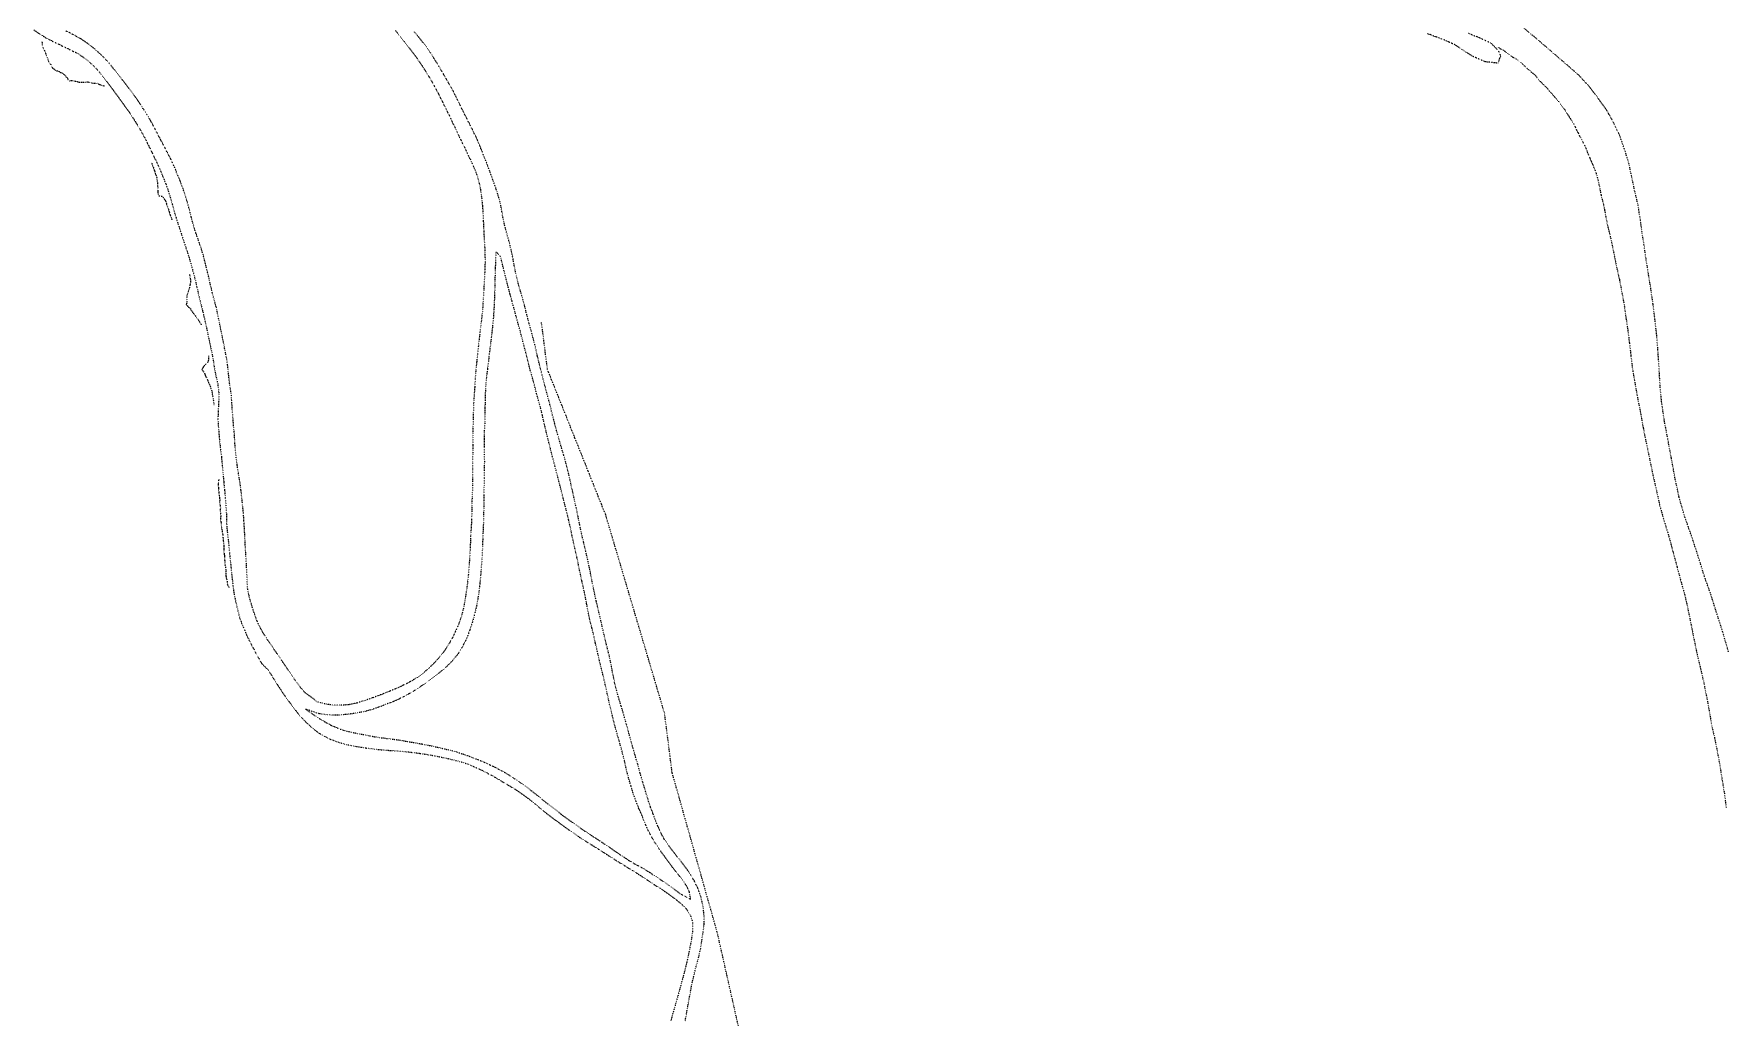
# Model space of a CAD drawing. Extents: x 682410 to 689460, y 7661803 to 7669124.
# Drawn here: x 685225 to 685941, y 7662219 to 7662636 of the extents above; entities that cross this region are included whole.
import ezdxf

# ---------------------------------------------------------------- set-up
doc = ezdxf.new("R2010")
doc.units = 0
doc.header["$MEASUREMENT"] = 0
doc.linetypes.add('DOT', pattern=[0.25, 0, -0.25])
doc.layers.add('02 TOE_Line', color=1, linetype='DOT', lineweight=20)

msp = doc.modelspace()

# ---------------------------------------------------------------- linework, layer by layer
at = {"layer": '02 TOE_Line'}
for points in [[(685224.52, 7662637.32, 3917.92), (685227.28, 7662635.43, 3917.67), (685230.1, 7662633.67, 3917.41), (685239.81, 7662628.95, 3916.4), (685242.8, 7662627.49, 3916.1), (685245.27, 7662625.89, 3915.86), (685247.62, 7662624.07, 3915.66), (685250.11, 7662621.83, 3915.51), (685252.3, 7662619.42, 3915.41), (685254.16, 7662617.08, 3915.29), (685256.02, 7662614.57, 3915.2), (685257.84, 7662612.19, 3915.18), (685265.34, 7662601.84, 3914.87), (685267.19, 7662598.98, 3914.79), (685268.92, 7662596.17, 3914.65), (685270.5, 7662593.41, 3914.49), (685271.95, 7662590.73, 3914.34), (685273.27, 7662587.99, 3914.14), (685274.62, 7662585.26, 3913.92), (685276.12, 7662582.1, 3913.61), (685277.57, 7662578.94, 3913.3), (685278.78, 7662576.19, 3913.04), (685279.91, 7662573.43, 3912.86), (685281.11, 7662570.18, 3912.63), (685282.08, 7662567.19, 3912.4), (685283.04, 7662563.89, 3912.09), (685283.87, 7662560.86, 3911.8), (685284.8, 7662557.56, 3911.47), (685290.05, 7662541.59, 3909.98), (685291.01, 7662538.36, 3909.7), (685291.92, 7662535.14, 3909.39), (685292.76, 7662531.87, 3909), (685293.53, 7662528.55, 3908.55), (685294.31, 7662525.13, 3908.1), (685295.16, 7662521.73, 3907.73), (685296.01, 7662518.3, 3907.43), (685296.84, 7662514.82, 3907.14), (685297.6, 7662511.37, 3906.91), (685298.31, 7662507.96, 3906.75), (685299.03, 7662504.64, 3906.68), (685299.71, 7662501.4, 3906.61), (685300.35, 7662498.33, 3906.58), (685300.78, 7662495.31, 3906.5), (685301.48, 7662491.33, 3906.43), (685302.37, 7662487.62, 3906.34), (685302.81, 7662483.97, 3906.33), (685302.81, 7662480.28, 3906.43), (685302.57, 7662476.4, 3906.64), (685302.48, 7662472.36, 3906.94), (685302.66, 7662469.32, 3907.2), (685302.9, 7662466.16, 3907.48), (685303.21, 7662462.91, 3907.82), (685303.59, 7662459.63, 3908.21), (685303.99, 7662456.28, 3908.61), (685304.31, 7662452.85, 3908.99), (685304.63, 7662449.43, 3909.33), (685304.94, 7662445.99, 3909.71), (685305.27, 7662442.6, 3910.1), (685305.57, 7662439.24, 3910.47), (685305.83, 7662435.93, 3910.84), (685306.04, 7662432.65, 3911.21), (685306.11, 7662429.31, 3911.57), (685306.33, 7662425.88, 3911.96), (685306.72, 7662422.41, 3912.37), (685307.1, 7662418.99, 3912.78), (685307.41, 7662415.58, 3913.17), (685307.73, 7662412.31, 3913.59), (685308.06, 7662409.12, 3914.01), (685308.4, 7662405.98, 3914.43), (685308.72, 7662402.91, 3914.83), (685309.24, 7662398.93, 3915.33), (685309.98, 7662395.26, 3915.78), (685310.78, 7662391.85, 3916.11), (685311.66, 7662388.46, 3916.37), (685312.84, 7662385.24, 3916.56), (685314.18, 7662382.16, 3916.68), (685315.6, 7662379.1, 3916.71), (685317.29, 7662375.88, 3916.79), (685319.05, 7662372.51, 3916.75), (685320.94, 7662369.12, 3916.66), (685323.79, 7662366.32, 3916.57), (685325.84, 7662362.99, 3916.46), (685327.96, 7662359.62, 3916.34), (685329.63, 7662357.06, 3916.2), (685331.4, 7662354.46, 3916.04), (685333.33, 7662351.88, 3915.89), (685335.32, 7662349.25, 3915.72), (685337.44, 7662346.65, 3915.59), (685339.77, 7662344.23, 3915.49), (685342.21, 7662341.98, 3915.35), (685344.77, 7662339.92, 3915.16), (685347.51, 7662338.27, 3915.04), (685350.32, 7662336.95, 3914.93), (685353.19, 7662335.85, 3914.85), (685356.12, 7662334.99, 3914.77), (685359.09, 7662334.32, 3914.68), (685362.08, 7662333.8, 3914.58), (685365.09, 7662333.33, 3914.51), (685368.11, 7662332.95, 3914.44), (685372.12, 7662332.53, 3914.37), (685376.09, 7662332.22, 3914.28), (685379.12, 7662332.03, 3914.25), (685382.2, 7662331.74, 3914.22), (685385.25, 7662331.39, 3914.19), (685388.29, 7662330.98, 3914.16), (685391.32, 7662330.54, 3914.09), (685394.29, 7662330, 3914.03), (685397.22, 7662329.41, 3914), (685401.04, 7662328.59, 3913.99), (685404.82, 7662327.61, 3913.91), (685408.49, 7662326.51, 3913.89), (685412.03, 7662324.96, 3913.83), (685415.56, 7662323.21, 3913.78), (685418.25, 7662321.8, 3913.75), (685420.93, 7662320.26, 3913.72), (685423.62, 7662318.66, 3913.67), (685426.27, 7662317.09, 3913.65), (685428.92, 7662315.47, 3913.62), (685431.52, 7662313.72, 3913.6), (685434.06, 7662311.86, 3913.59), (685436.55, 7662309.82, 3913.58), (685439.06, 7662307.71, 3913.54), (685441.66, 7662305.61, 3913.52), (685444.31, 7662303.57, 3913.52), (685447.01, 7662301.6, 3913.48), (685449.72, 7662299.67, 3913.47), (685452.45, 7662297.73, 3913.46), (685455.19, 7662295.81, 3913.42), (685458.01, 7662294, 3913.43), (685460.82, 7662292.24, 3913.44), (685463.56, 7662290.49, 3913.43), (685466.29, 7662288.77, 3913.46), (685468.95, 7662287.08, 3913.44), (685471.53, 7662285.44, 3913.43), (685474.89, 7662283.36, 3913.39), (685478.1, 7662281.42, 3913.33), (685481.18, 7662279.53, 3913.27), (685484.14, 7662277.54, 3913.22), (685487.08, 7662275.57, 3913.14), (685490.02, 7662273.72, 3913.09), (685492.93, 7662271.79, 3913.01), (685495.78, 7662269.71, 3912.9), (685498.36, 7662267.61, 3912.77), (685500.62, 7662265.47, 3912.69), (685502.54, 7662262.58, 3912.62), (685503.48, 7662259.47, 3912.57), (685503.5, 7662255.78, 3912.52), (685503.03, 7662252.54, 3912.54), (685502.38, 7662249, 3912.54), (685501.77, 7662245.96, 3912.54), (685501.03, 7662242.66, 3912.52), (685500.17, 7662239.16, 3912.47), (685499.26, 7662235.6, 3912.43), (685498.27, 7662232.01, 3912.37), (685497.29, 7662228.46, 3912.31), (685496.28, 7662224.91, 3912.28), (685495.27, 7662221.39, 3912.26), (685494.27, 7662217.86, 3912.23)], [(685942.19, 7662374, 3879.4), (685939.88, 7662382, 3880.2), (685937.31, 7662390, 3880.96), (685934.62, 7662398.5, 3881.69), (685931.81, 7662406.5, 3882.43), (685929.19, 7662415, 3883.17), (685926.38, 7662423.5, 3884.04), (685923.56, 7662431.5, 3884.9), (685921.25, 7662439.5, 3885.67), (685919.44, 7662448, 3886.43), (685918, 7662456, 3887.27), (685916.5, 7662464, 3887.97), (685915, 7662472, 3888.69), (685913.88, 7662479.5, 3889.37), (685913.19, 7662487, 3890.06), (685912.81, 7662494, 3890.72), (685912.31, 7662501.5, 3891.39), (685911.75, 7662508.5, 3892), (685911, 7662515, 3892.58), (685910.19, 7662521.5, 3893.25), (685909.25, 7662528, 3893.89), (685908.19, 7662534.5, 3894.41), (685907.25, 7662540.5, 3894.88), (685906.38, 7662546.5, 3895.47), (685905.5, 7662552, 3895.92), (685904.69, 7662558, 3896.29), (685903.81, 7662563.5, 3896.76), (685902.5, 7662569, 3897.17), (685901.25, 7662575, 3897.59), (685899.94, 7662581, 3898.06), (685898.25, 7662586.5, 3898.46), (685896.12, 7662592.5, 3898.69), (685893.56, 7662598, 3898.95), (685890.5, 7662603.5, 3899.33), (685886.88, 7662608.5, 3899.72), (685883.06, 7662613.5, 3900.01), (685878.88, 7662618, 3900.34), (685874.38, 7662622, 3900.73), (685869.69, 7662626, 3901.08), (685865.06, 7662630, 3901.39), (685860.38, 7662634, 3901.73), (685855.56, 7662638, 3902.05)], [(685227.91, 7662632.26, 3916.96), (685228.11, 7662631.35, 3916.41), (685228.08, 7662630.97, 3916.14), (685228.06, 7662630.63, 3915.91), (685228.34, 7662629.9, 3915.51), (685228.42, 7662629.74, 3915.41), (685228.57, 7662629.33, 3915.15), (685229.08, 7662628.49, 3914.68), (685229.1, 7662628.45, 3914.66), (685229.13, 7662628.38, 3914.61), (685229.37, 7662627.79, 3914.25), (685229.59, 7662627, 3913.75), (685229.8, 7662626.4, 3913.36), (685230.15, 7662625.71, 3912.96), (685230.48, 7662624.88, 3912.45), (685230.58, 7662624.5, 3912.2), (685230.67, 7662624.39, 3912.14), (685230.77, 7662624, 3911.89), (685231.55, 7662622.81, 3911.23), (685231.59, 7662622.74, 3911.2), (685231.65, 7662622.6, 3911.1), (685232.02, 7662621.86, 3910.67), (685232.23, 7662621.46, 3910.44), (685232.34, 7662621.28, 3910.33), (685232.71, 7662621.01, 3910.23), (685233.17, 7662620.68, 3910.11), (685233.97, 7662620.01, 3909.83), (685234.01, 7662619.97, 3909.8), (685234.02, 7662619.96, 3909.8), (685234.06, 7662619.95, 3909.8), (685234.6, 7662619.93, 3909.92), (685235.89, 7662619.32, 3909.8), (685236.27, 7662619.22, 3909.82), (685236.4, 7662619.19, 3909.83), (685237.39, 7662618.38, 3909.5), (685237.69, 7662618.13, 3909.4), (685237.9, 7662617.87, 3909.26), (685238.03, 7662617.62, 3909.13), (685238.11, 7662617.45, 3909.05), (685238.84, 7662616.88, 3908.91), (685238.97, 7662616.3, 3908.56), (685238.97, 7662616.26, 3908.53), (685239, 7662616.21, 3908.51), (685239.45, 7662615.92, 3908.4), (685239.52, 7662615.78, 3908.34), (685239.95, 7662615.83, 3908.55), (685240.37, 7662615.88, 3908.75), (685240.45, 7662615.9, 3908.8), (685241.43, 7662615.72, 3909.08), (685241.5, 7662615.71, 3909.1), (685241.88, 7662615.57, 3909.19), (685242.23, 7662615.57, 3909.36), (685242.54, 7662615.56, 3909.5), (685243.4, 7662615.26, 3909.72), (685243.57, 7662615.22, 3909.78), (685243.88, 7662615.22, 3909.93), (685244.07, 7662615.22, 3910.02), (685245.1, 7662615.14, 3910.53), (685245.7, 7662615.19, 3910.87), (685246.38, 7662615.19, 3911.24), (685247.1, 7662615.31, 3911.69), (685247.44, 7662615.26, 3911.84), (685247.64, 7662615.22, 3911.93), (685247.7, 7662615.21, 3911.96), (685248.11, 7662615.11, 3912.14), (685248.82, 7662614.96, 3912.46), (685249.01, 7662614.91, 3912.54), (685249.57, 7662614.79, 3912.8), (685250.19, 7662614.71, 3913.11), (685250.87, 7662614.7, 3913.49), (685251.22, 7662614.69, 3913.68), (685251.44, 7662614.68, 3913.81), (685251.44, 7662614.68, 3913.81), (685251.45, 7662614.68, 3913.81), (685252.46, 7662614.16, 3914.16), (685253.02, 7662613.89, 3914.36), (685253.06, 7662613.87, 3914.37), (685254.3, 7662613.58, 3914.97), (685254.31, 7662613.58, 3914.97), (685254.32, 7662613.57, 3914.98), (685254.35, 7662613.57, 3914.99), (685254.42, 7662613.53, 3915.02), (685254.56, 7662613.47, 3915.07)], [(685377.65, 7662637, 3931.47), (685379.61, 7662634.67, 3931.64), (685381.5, 7662632.27, 3931.8), (685383.39, 7662629.85, 3932), (685385.22, 7662627.41, 3932.22), (685387, 7662624.95, 3932.47), (685389.51, 7662621.27, 3932.78), (685391.82, 7662617.57, 3933.12), (685393.92, 7662613.9, 3933.43), (685395.86, 7662610.25, 3933.71), (685397.73, 7662606.53, 3933.95), (685399.6, 7662602.77, 3934.23), (685401.43, 7662598.97, 3934.55), (685403.16, 7662595.23, 3934.82), (685404.87, 7662591.68, 3935.11), (685406.57, 7662588.27, 3935.39), (685408.17, 7662584.9, 3935.65), (685409.73, 7662581.66, 3935.87), (685411.15, 7662578.53, 3936.05), (685412.3, 7662575.42, 3936.2), (685413.15, 7662572.3, 3936.32), (685413.75, 7662569.14, 3936.38), (685414.17, 7662565.91, 3936.45), (685414.51, 7662562.69, 3936.54), (685414.73, 7662559.54, 3936.61), (685414.85, 7662556.48, 3936.62), (685415.02, 7662552.59, 3936.6), (685415.21, 7662549.03, 3936.56), (685415.41, 7662545.83, 3936.46), (685415.56, 7662542.52, 3936.29), (685415.6, 7662538.84, 3936.02), (685415.46, 7662535.12, 3935.62), (685415.28, 7662531.27, 3935.12), (685415.05, 7662527.3, 3934.54), (685414.89, 7662524.21, 3934.13), (685414.69, 7662521, 3933.77), (685414.43, 7662517.73, 3933.39), (685414.07, 7662514.37, 3932.98), (685413.64, 7662510.93, 3932.59), (685413.22, 7662507.45, 3932.16), (685412.82, 7662503.93, 3931.79), (685412.45, 7662500.35, 3931.45), (685412.06, 7662496.79, 3931.09), (685411.67, 7662493.21, 3930.73), (685411.41, 7662489.63, 3930.41), (685411.21, 7662486.06, 3930.13), (685410.96, 7662482.48, 3929.75), (685410.76, 7662478.96, 3929.32), (685410.63, 7662475.47, 3928.95), (685410.54, 7662471.99, 3928.66), (685410.46, 7662468.51, 3928.36), (685410.43, 7662465.08, 3928), (685410.38, 7662461.66, 3927.63), (685410.38, 7662458.22, 3927.26), (685410.31, 7662454.77, 3926.79), (685410.28, 7662451.31, 3926.4), (685410.31, 7662447.83, 3926.06), (685410.32, 7662444.39, 3925.73), (685410.19, 7662440.96, 3925.37), (685410.03, 7662437.5, 3924.98), (685410, 7662434.08, 3924.61), (685409.9, 7662430.67, 3924.22), (685409.76, 7662427.29, 3923.82), (685409.54, 7662423.88, 3923.46), (685409.39, 7662420.45, 3923.08), (685409.24, 7662417.01, 3922.7), (685409.04, 7662413.53, 3922.31), (685408.8, 7662410.03, 3921.96), (685408.5, 7662406.51, 3921.56), (685408.13, 7662403, 3921.17), (685407.64, 7662399.47, 3920.76), (685407.09, 7662395.93, 3920.4), (685406.45, 7662392.5, 3920), (685405.6, 7662389.19, 3919.65), (685404.5, 7662385.99, 3919.29), (685403.18, 7662382.91, 3918.91), (685401.75, 7662379.91, 3918.55), (685400.11, 7662377.03, 3918.19), (685398.32, 7662374.27, 3917.85), (685396.25, 7662371.67, 3917.54), (685394.02, 7662369.24, 3917.27), (685391.7, 7662366.97, 3917.05), (685389.28, 7662364.9, 3916.84), (685386.75, 7662363.08, 3916.64), (685384.16, 7662361.48, 3916.51), (685380.67, 7662359.71, 3916.32), (685377.34, 7662358.2, 3916.21), (685374.2, 7662356.93, 3916.05), (685371.13, 7662355.73, 3915.96), (685367.94, 7662354.54, 3915.86), (685364.72, 7662353.41, 3915.74), (685361.44, 7662352.37, 3915.65), (685358.06, 7662351.65, 3915.61), (685354.63, 7662351.38, 3915.61), (685351.33, 7662351.45, 3915.64), (685348.24, 7662351.87, 3915.69), (685344.7, 7662352.77, 3915.73), (685341.97, 7662354.85, 3915.78), (685339.36, 7662356.69, 3915.84), (685337.25, 7662359.16, 3915.96), (685335.13, 7662362.08, 3916.13), (685333.35, 7662364.65, 3916.26), (685331.53, 7662367.36, 3916.36), (685329.57, 7662370.26, 3916.46), (685327.49, 7662373.34, 3916.58), (685325.39, 7662376.38, 3916.65), (685323.37, 7662379.3, 3916.73), (685321.5, 7662382.23, 3916.73), (685319.96, 7662385.1, 3916.65), (685318.74, 7662387.9, 3916.49), (685317.54, 7662391.3, 3916.21), (685316.52, 7662394.66, 3915.79), (685315.64, 7662397.85, 3915.36), (685315.06, 7662401, 3914.86), (685314.85, 7662404.32, 3914.35), (685314.73, 7662407.83, 3913.89), (685314.54, 7662411.45, 3913.48), (685314.31, 7662415.06, 3913.11), (685314.1, 7662418.6, 3912.72), (685313.92, 7662422.14, 3912.3), (685313.74, 7662425.73, 3911.86), (685313.51, 7662429.33, 3911.45), (685313.25, 7662433, 3911.02), (685312.89, 7662436.74, 3910.64), (685312.55, 7662439.73, 3910.32), (685312.21, 7662442.76, 3910.02), (685311.81, 7662445.79, 3909.67), (685311.18, 7662449.49, 3909.37), (685310.65, 7662453.02, 3909.04), (685310.22, 7662456.33, 3908.64), (685309.89, 7662459.47, 3908.23), (685309.66, 7662462.51, 3907.75), (685309.47, 7662466.08, 3907.31), (685309.16, 7662469.2, 3907.05), (685308.9, 7662472.42, 3906.78), (685308.4, 7662478.91, 3906.51), (685308.19, 7662482.56, 3906.33), (685307.73, 7662485.6, 3906.33), (685307.23, 7662488.96, 3906.38), (685306.96, 7662492.02, 3906.45), (685306.59, 7662495.35, 3906.54), (685306.1, 7662498.72, 3906.6), (685301.82, 7662519.72, 3907.42), (685300.99, 7662522.65, 3907.71), (685300.08, 7662526.19, 3908.04), (685299.34, 7662529.39, 3908.37), (685298.59, 7662532.63, 3908.73), (685297.79, 7662535.9, 3909.11), (685297.03, 7662539.07, 3909.41), (685296.17, 7662542.25, 3909.74), (685295.21, 7662545.38, 3910.04), (685294.18, 7662548.4, 3910.33), (685293.17, 7662551.24, 3910.64), (685292.07, 7662554.68, 3911.02), (685291.21, 7662558.02, 3911.4), (685290.37, 7662561.28, 3911.72), (685289.55, 7662564.33, 3912), (685288.63, 7662567.38, 3912.27), (685287.6, 7662570.37, 3912.49), (685286.42, 7662573.43, 3912.71), (685285.26, 7662576.3, 3912.92), (685283.99, 7662579.44, 3913.17), (685282.7, 7662582.3, 3913.44), (685273.95, 7662598.97, 3914.67), (685272.34, 7662601.55, 3914.85), (685270.73, 7662604.1, 3914.98), (685268.57, 7662607.48, 3915), (685266.77, 7662609.94, 3915.09), (685264.92, 7662612.37, 3915.19), (685263.01, 7662614.94, 3915.26), (685260.91, 7662617.57, 3915.32), (685258.75, 7662620.33, 3915.36), (685256.4, 7662623.24, 3915.38), (685253.78, 7662626.05, 3915.51), (685250.97, 7662628.64, 3915.7), (685247.96, 7662631.09, 3915.93), (685244.71, 7662633.32, 3916.22), (685241.31, 7662635.25, 3916.55), (685237.91, 7662636.98, 3916.94)], [(685500.36, 7662217.59, 3911.89), (685500.91, 7662220.83, 3911.97), (685501.55, 7662224.42, 3912.05), (685502.14, 7662227.6, 3912.15), (685502.73, 7662230.8, 3912.24), (685503.41, 7662234.23, 3912.36), (685504.22, 7662237.81, 3912.47), (685505.17, 7662241.42, 3912.53), (685506.11, 7662244.96, 3912.53), (685506.92, 7662248.46, 3912.5), (685507.42, 7662251.93, 3912.49), (685507.97, 7662255.3, 3912.57), (685508.38, 7662258.84, 3912.72), (685508.34, 7662262.46, 3912.98), (685507.96, 7662266.1, 3913.24), (685507.19, 7662269.76, 3913.46), (685505.97, 7662273.35, 3913.65), (685504.27, 7662276.92, 3913.79), (685502.69, 7662279.57, 3913.93), (685500.94, 7662282.16, 3914.09), (685499.05, 7662284.7, 3914.29), (685497.1, 7662287.14, 3914.55), (685495.2, 7662289.52, 3914.86), (685493.36, 7662291.95, 3915.23), (685491.66, 7662294.44, 3915.6), (685490.16, 7662297.11, 3915.97), (685488.9, 7662299.91, 3916.26), (685487.77, 7662302.72, 3916.51), (685486.72, 7662305.56, 3916.78), (685485.64, 7662308.38, 3917.08), (685484.71, 7662311.26, 3917.34), (685483.55, 7662315.08, 3917.68), (685482.36, 7662318.83, 3918.08), (685481.31, 7662322.65, 3918.41), (685480.25, 7662326.46, 3918.73), (685479.13, 7662330.28, 3919.03), (685478.28, 7662333.19, 3919.23), (685477.46, 7662336.1, 3919.43), (685476.41, 7662339.94, 3919.66), (685475.38, 7662343.7, 3919.87), (685474.34, 7662347.39, 3920.1), (685473.27, 7662350.99, 3920.37), (685472.21, 7662354.46, 3920.65), (685471.28, 7662357.81, 3920.88), (685470.49, 7662360.93, 3921.08), (685469.75, 7662364.57, 3921.28), (685469.11, 7662367.98, 3921.49), (685468.48, 7662371.07, 3921.68), (685467.78, 7662374.14, 3921.88), (685467, 7662377.1, 3922.1), (685462.63, 7662395.76, 3923.47), (685461.89, 7662399.1, 3923.7), (685461.2, 7662402.48, 3924), (685460.53, 7662405.98, 3924.29), (685459.82, 7662409.57, 3924.6), (685459.03, 7662413.29, 3924.9), (685458.14, 7662417.08, 3925.21), (685457.24, 7662420.77, 3925.52), (685456.42, 7662424.29, 3925.8), (685455.69, 7662427.78, 3926.07), (685455, 7662431.28, 3926.3), (685454.26, 7662434.79, 3926.52), (685453.48, 7662438.39, 3926.71), (685452.65, 7662442.05, 3926.9), (685451.8, 7662445.79, 3927.07), (685450.95, 7662449.67, 3927.24), (685449.95, 7662453.61, 3927.49), (685448.82, 7662457.6, 3927.8), (685447.64, 7662461.56, 3928.18), (685446.48, 7662465.53, 3928.6), (685445.39, 7662469.5, 3929.07), (685444.39, 7662473.38, 3929.56), (685443.42, 7662477.2, 3930.05), (685442.48, 7662480.95, 3930.49), (685441.5, 7662484.64, 3930.89), (685440.53, 7662488.28, 3931.23), (685439.61, 7662491.92, 3931.52), (685438.68, 7662495.55, 3931.8), (685437.81, 7662499.19, 3932.12), (685436.98, 7662502.82, 3932.41), (685436.06, 7662506.46, 3932.8), (685435.09, 7662510.03, 3933.23), (685434.13, 7662513.47, 3933.67), (685433.25, 7662516.85, 3934.12), (685432.42, 7662520.2, 3934.53), (685431.51, 7662523.57, 3934.97), (685430.54, 7662526.98, 3935.41), (685429.56, 7662530.36, 3935.85), (685428.73, 7662533.72, 3936.21), (685428.06, 7662537.06, 3936.49), (685427.45, 7662540.4, 3936.72), (685426.76, 7662543.7, 3936.9), (685425.98, 7662546.97, 3937.07), (685425.11, 7662550.18, 3937.19), (685424.21, 7662553.35, 3937.24), (685423.44, 7662556.57, 3937.26), (685422.82, 7662559.92, 3937.25), (685422.19, 7662563.36, 3937.15), (685421.32, 7662566.78, 3937.05), (685420.23, 7662570.16, 3936.95), (685419.04, 7662573.5, 3936.79), (685417.82, 7662576.85, 3936.62), (685416.55, 7662580.24, 3936.39), (685415.24, 7662583.62, 3936.15), (685413.88, 7662586.97, 3935.89), (685412.5, 7662590.31, 3935.63), (685411.02, 7662593.57, 3935.4), (685409.44, 7662596.72, 3935.2), (685407.86, 7662599.82, 3934.99), (685406.29, 7662602.97, 3934.76), (685404.71, 7662606.16, 3934.53), (685403.15, 7662609.36, 3934.28), (685401.53, 7662612.51, 3934.04), (685399.74, 7662615.58, 3933.81), (685397.95, 7662618.65, 3933.59), (685396.16, 7662621.72, 3933.35), (685394.31, 7662624.79, 3933.11), (685392.37, 7662627.83, 3932.85), (685390.26, 7662630.8, 3932.61), (685387.96, 7662633.71, 3932.39), (685385.57, 7662636.59, 3932.2)], [(685832.08, 7662635.94, 3902.84), (685837.4, 7662633.71, 3902.69), (685841.4, 7662631.89, 3902.22), (685844.63, 7662628.62, 3902.1), (685845.7, 7662626.29, 3900.6), (685844.42, 7662623.22, 3900.3), (685841.8, 7662623.52, 3900.27), (685839.15, 7662623.82, 3900.25), (685833.94, 7662626.05, 3900.17), (685829.6, 7662628.85, 3900.57), (685826.4, 7662630.93, 3900.79), (685822.4, 7662632.83, 3901.33), (685818.39, 7662634.31, 3901.72), (685814.65, 7662635.73, 3902.29)], [(685844.44, 7662630, 3901.99), (685847.19, 7662628.5, 3901.9), (685849.69, 7662626.5, 3901.69), (685852.25, 7662625, 3901.49), (685854.81, 7662623, 3901.25), (685857.44, 7662620.5, 3901), (685859.94, 7662618.5, 3900.67), (685862.44, 7662615.5, 3900.4), (685865, 7662613, 3900.13), (685867.63, 7662610, 3899.94), (685870.19, 7662607, 3899.71), (685872.5, 7662604, 3899.43), (685874.69, 7662600.5, 3899.15), (685876.63, 7662597.5, 3898.88), (685878.31, 7662594, 3898.61), (685879.88, 7662591, 3898.46), (685881.19, 7662588.5, 3898.23), (685882.25, 7662586, 3898.02), (685883.5, 7662583, 3897.9), (685884.81, 7662580, 3897.81), (685886, 7662577, 3897.63), (685886.94, 7662573.5, 3897.36), (685887.62, 7662570.5, 3897.11), (685888.19, 7662567.5, 3896.95), (685888.69, 7662565.5, 3896.73), (685889.25, 7662563.5, 3896.61), (685889.69, 7662561, 3896.46), (685890.25, 7662558, 3896.27), (685890.94, 7662554.5, 3896.08), (685891.81, 7662551, 3895.78), (685892.75, 7662547, 3895.51), (685893.75, 7662542, 3895.17), (685894.88, 7662536.5, 3894.77), (685896, 7662531.5, 3894.35), (685897.06, 7662526, 3893.87), (685898.06, 7662520.5, 3893.4), (685898.81, 7662515, 3892.97), (685899.56, 7662510, 3892.5), (685900.25, 7662504.5, 3891.98), (685900.88, 7662499, 3891.39), (685901.62, 7662493, 3890.83), (685902.69, 7662487, 3890.29), (685903.75, 7662481, 3889.73), (685904.94, 7662475, 3889.17), (685906.12, 7662468.5, 3888.6), (685907.31, 7662462.5, 3888.06), (685908.69, 7662456, 3887.48), (685910, 7662449.5, 3886.87), (685911.5, 7662443, 3886.29), (685913.06, 7662436, 3885.68), (685914.88, 7662429.5, 3885.02), (685916.88, 7662423, 3884.36), (685918.62, 7662416.5, 3883.72), (685920.38, 7662410, 3883.08), (685922.12, 7662403.5, 3882.57), (685923.81, 7662397.5, 3881.97), (685925.19, 7662391, 3881.4), (685926.44, 7662385, 3880.81), (685927.75, 7662378.5, 3880.31), (685929, 7662372.5, 3879.75), (685930.44, 7662366.5, 3879.16), (685931.81, 7662360.5, 3878.6), (685933, 7662354.5, 3878.1), (685934.12, 7662348.5, 3877.66), (685935, 7662343, 3877.21), (685936.31, 7662337.5, 3876.83), (685937.38, 7662332, 3876.34), (685938.5, 7662326, 3875.88), (685939.44, 7662320, 3875.43), (685940.44, 7662314, 3875.06), (685941.19, 7662308, 3874.65)], [(685274.32, 7662581.2, 3913.32), (685274.71, 7662580.09, 3913.14), (685274.87, 7662579.66, 3913.07), (685275.06, 7662579.33, 3913.06), (685275.23, 7662578.92, 3913.01), (685275.26, 7662578.71, 3912.94), (685275.45, 7662578.15, 3912.84), (685275.52, 7662577.94, 3912.8), (685275.58, 7662577.72, 3912.76), (685275.66, 7662577.47, 3912.72), (685275.71, 7662577.32, 3912.69), (685275.97, 7662576.57, 3912.59), (685276.19, 7662575.97, 3912.51), (685276.44, 7662575.28, 3912.4), (685276.48, 7662575.15, 3912.38), (685276.49, 7662575.12, 3912.38), (685276.57, 7662574.64, 3912.27), (685276.63, 7662573.99, 3912.09), (685276.76, 7662573.21, 3911.9), (685276.92, 7662572.71, 3911.84), (685276.94, 7662572.41, 3911.75), (685276.94, 7662572.35, 3911.73), (685276.94, 7662572.12, 3911.65), (685276.93, 7662571.53, 3911.45), (685277.01, 7662570.41, 3911.14), (685277.03, 7662569.8, 3910.96), (685277.05, 7662569.19, 3910.78), (685277.04, 7662568.92, 3910.68), (685277.03, 7662568.49, 3910.54), (685277.02, 7662568.3, 3910.48), (685277.15, 7662567.86, 3910.43), (685277.13, 7662567.71, 3910.37), (685277.45, 7662567.02, 3910.38), (685277.77, 7662567.09, 3910.63), (685278.74, 7662566.91, 3911.24), (685279.02, 7662566.82, 3911.41), (685279.27, 7662566.44, 3911.47), (685279.42, 7662566.23, 3911.5), (685279.77, 7662565.7, 3911.59), (685279.82, 7662565.68, 3911.62), (685279.85, 7662565.63, 3911.62), (685279.87, 7662565.59, 3911.63), (685280.07, 7662565.19, 3911.65), (685280.28, 7662564.83, 3911.68), (685280.38, 7662564.61, 3911.68), (685280.53, 7662564.43, 3911.73), (685280.68, 7662563.7, 3911.62), (685280.74, 7662563.42, 3911.58), (685280.75, 7662563.4, 3911.58), (685280.83, 7662563.17, 3911.57), (685280.96, 7662562.78, 3911.55), (685281.11, 7662562.34, 3911.53), (685281.44, 7662561.63, 3911.55), (685281.52, 7662561.41, 3911.54), (685281.79, 7662560.43, 3911.45), (685281.84, 7662560.23, 3911.43), (685281.91, 7662560.01, 3911.41), (685281.92, 7662559.97, 3911.41), (685282.22, 7662559.02, 3911.34), (685282.24, 7662558.98, 3911.34), (685282.28, 7662558.86, 3911.33), (685282.61, 7662558.03, 3911.32), (685282.68, 7662557.8, 3911.3), (685282.8, 7662557.47, 3911.29), (685282.88, 7662557.2, 3911.26), (685282.91, 7662557.1, 3911.25), (685282.94, 7662557.02, 3911.25), (685282.95, 7662556.98, 3911.25), (685282.96, 7662556.96, 3911.25)], [(685339.62, 7662349.8, 3915.67), (685342.29, 7662347.89, 3915.52), (685345.05, 7662345.99, 3915.31), (685347.86, 7662344.32, 3915.08), (685351.05, 7662342.62, 3914.9), (685353.91, 7662341.42, 3914.78), (685357.01, 7662340.44, 3914.64), (685360.24, 7662339.75, 3914.52), (685363.49, 7662339.12, 3914.44), (685366.77, 7662338.47, 3914.37), (685370.22, 7662337.85, 3914.32), (685373.84, 7662337.39, 3914.27), (685377.62, 7662336.91, 3914.2), (685381.4, 7662336.31, 3914.15), (685385.14, 7662335.67, 3914.1), (685388.82, 7662335.02, 3914.02), (685392.43, 7662334.31, 3913.98), (685395.93, 7662333.54, 3913.95), (685399.49, 7662332.7, 3913.91), (685403.17, 7662331.75, 3913.85), (685406.9, 7662330.56, 3913.78), (685410.6, 7662329.17, 3913.76), (685414.29, 7662327.7, 3913.74), (685417.03, 7662326.49, 3913.73), (685419.76, 7662325.16, 3913.76), (685422.47, 7662323.78, 3913.73), (685425.13, 7662322.26, 3913.68), (685427.7, 7662320.58, 3913.65), (685430.25, 7662318.84, 3913.62), (685432.81, 7662317.03, 3913.59), (685435.35, 7662315.14, 3913.53), (685437.82, 7662313.18, 3913.51), (685440.26, 7662311.16, 3913.48), (685442.74, 7662309.2, 3913.45), (685445.25, 7662307.29, 3913.42), (685447.76, 7662305.35, 3913.41), (685450.25, 7662303.49, 3913.39), (685452.72, 7662301.72, 3913.36), (685455.89, 7662299.47, 3913.36), (685458.95, 7662297.4, 3913.33), (685461.93, 7662295.46, 3913.32), (685464.94, 7662293.5, 3913.32), (685467.88, 7662291.54, 3913.32), (685470.73, 7662289.6, 3913.32), (685473.62, 7662287.59, 3913.31), (685476.52, 7662285.72, 3913.27), (685479.41, 7662284, 3913.2), (685482.35, 7662282.45, 3913.1), (685485.11, 7662280.77, 3913.05), (685487.73, 7662279.05, 3913.01), (685490.24, 7662277.34, 3912.96), (685493.24, 7662275.28, 3912.92), (685495.84, 7662273.4, 3912.92), (685498.35, 7662271.55, 3912.89), (685502.65, 7662269.23, 3913.12), (685502.18, 7662272.25, 3913.31), (685500.88, 7662275, 3913.54), (685499, 7662277.73, 3913.81), (685497.09, 7662280.12, 3914.16), (685495.05, 7662282.73, 3914.53), (685492.96, 7662285.53, 3914.92), (685491.2, 7662287.99, 3915.23), (685489.37, 7662290.54, 3915.52), (685487.59, 7662293.19, 3915.81), (685486.01, 7662295.92, 3916.12), (685484.52, 7662298.72, 3916.4), (685483.28, 7662301.65, 3916.68), (685482.08, 7662304.58, 3916.95), (685480.77, 7662307.55, 3917.18), (685479.58, 7662310.64, 3917.44), (685478.45, 7662313.85, 3917.71), (685477.41, 7662317.14, 3918.01), (685476.4, 7662320.53, 3918.28), (685475.5, 7662324.08, 3918.62), (685474.68, 7662327.72, 3918.94), (685473.96, 7662330.64, 3919.17), (685473.18, 7662333.56, 3919.36), (685472.33, 7662336.47, 3919.54), (685471.48, 7662339.47, 3919.72), (685470.65, 7662342.48, 3919.89), (685469.87, 7662345.54, 3920.07), (685469.13, 7662348.66, 3920.29), (685468.37, 7662351.76, 3920.49), (685467.68, 7662354.84, 3920.69), (685467, 7662357.98, 3920.9), (685466.27, 7662361.19, 3921.07), (685465.5, 7662364.43, 3921.25), (685464.69, 7662367.69, 3921.44), (685463.89, 7662370.96, 3921.64), (685463.13, 7662374.31, 3921.88), (685462.36, 7662377.68, 3922.13), (685461.63, 7662381.02, 3922.47), (685460.79, 7662384.38, 3922.7), (685459.92, 7662387.69, 3922.88), (685459.22, 7662390.99, 3923.13), (685458.62, 7662394.31, 3923.34), (685458.02, 7662397.62, 3923.57), (685457.31, 7662400.9, 3923.8), (685456.57, 7662404.2, 3924.02), (685455.86, 7662407.47, 3924.27), (685455.21, 7662410.71, 3924.54), (685454.52, 7662413.93, 3924.81), (685453.79, 7662417.14, 3925.06), (685453.07, 7662420.37, 3925.32), (685452.38, 7662423.57, 3925.59), (685451.7, 7662426.73, 3925.85), (685451, 7662429.87, 3926.09), (685450.25, 7662433.04, 3926.34), (685449.41, 7662436.27, 3926.56), (685448.61, 7662439.52, 3926.76), (685447.76, 7662442.8, 3926.95), (685446.88, 7662446.19, 3927.14), (685446.01, 7662449.61, 3927.34), (685445.11, 7662453.07, 3927.56), (685444.18, 7662456.55, 3927.83), (685443.25, 7662460.09, 3928.14), (685442.36, 7662463.67, 3928.51), (685441.51, 7662467.21, 3928.92), (685440.68, 7662470.7, 3929.34), (685439.86, 7662474.17, 3929.74), (685439.02, 7662477.56, 3930.11), (685437.43, 7662483.4, 3930.69), (685436.58, 7662486.76, 3931.01), (685435.65, 7662490.13, 3931.32), (685434.67, 7662493.52, 3931.61), (685433.82, 7662496.91, 3931.93), (685432.99, 7662500.24, 3932.28), (685432.11, 7662503.56, 3932.63), (685431.25, 7662506.84, 3933.02), (685430.42, 7662510.08, 3933.4), (685429.52, 7662513.27, 3933.76), (685428.65, 7662516.43, 3934.09), (685427.84, 7662519.48, 3934.46), (685427.03, 7662522.48, 3934.79), (685426.22, 7662525.41, 3935.12), (685425.45, 7662528.32, 3935.43), (685424.57, 7662531.69, 3935.81), (685423.75, 7662534.82, 3936.13), (685423.05, 7662537.83, 3936.41), (685422.2, 7662541.24, 3936.65), (685420.18, 7662543.53, 3936.71), (685420.05, 7662539.82, 3936.37), (685419.92, 7662536.6, 3936.03), (685419.82, 7662533.34, 3935.63), (685419.76, 7662529.75, 3935.16), (685419.66, 7662526.06, 3934.65), (685419.51, 7662522.39, 3934.16), (685419.35, 7662518.79, 3933.71), (685419.09, 7662515.09, 3933.26), (685418.71, 7662511.24, 3932.8), (685418.27, 7662507.42, 3932.4), (685417.83, 7662503.75, 3932), (685417.4, 7662500.23, 3931.66), (685417.02, 7662496.88, 3931.35), (685416.6, 7662493.53, 3930.99), (685416.18, 7662490.25, 3930.71), (685415.89, 7662487.03, 3930.4), (685415.7, 7662483.73, 3930.03), (685415.63, 7662480.41, 3929.67), (685415.55, 7662477.04, 3929.31), (685415.47, 7662473.75, 3928.93), (685415.48, 7662470.65, 3928.6), (685415.24, 7662467.07, 3928.28), (685415.21, 7662464.05, 3927.92), (685415.26, 7662460.84, 3927.55), (685415.29, 7662457.53, 3927.2), (685415.3, 7662454.09, 3926.82), (685415.27, 7662450.74, 3926.45), (685415.26, 7662447.35, 3926.1), (685415.15, 7662443.9, 3925.75), (685415.1, 7662440.35, 3925.35), (685415.07, 7662436.76, 3924.95), (685415.01, 7662433.02, 3924.55), (685414.94, 7662429.25, 3924.12), (685414.76, 7662425.47, 3923.74), (685414.61, 7662421.72, 3923.35), (685414.47, 7662417.94, 3922.92), (685414.32, 7662414.12, 3922.47), (685414.02, 7662410.4, 3922.11), (685413.75, 7662406.65, 3921.73), (685413.41, 7662402.88, 3921.34), (685412.95, 7662398.96, 3920.92), (685412.47, 7662395.98, 3920.6), (685411.89, 7662393, 3920.28), (685411.17, 7662390.02, 3919.95), (685410.38, 7662387.07, 3919.63), (685409.2, 7662383.34, 3919.23), (685407.78, 7662379.74, 3918.79), (685406.08, 7662376.24, 3918.36), (685404.02, 7662372.98, 3917.97), (685401.58, 7662369.99, 3917.65), (685398.87, 7662367.32, 3917.4), (685396.07, 7662365, 3917.2), (685393.27, 7662362.89, 3916.99), (685390.54, 7662360.9, 3916.77), (685387.92, 7662359.02, 3916.53), (685385.24, 7662357.31, 3916.34), (685382.43, 7662355.68, 3916.19), (685379.51, 7662354.2, 3916.08), (685376.52, 7662352.89, 3915.96), (685373.52, 7662351.73, 3915.88), (685370.61, 7662350.61, 3915.81), (685367.7, 7662349.59, 3915.73), (685364.79, 7662348.79, 3915.68), (685361.21, 7662348.07, 3915.64), (685357.71, 7662347.58, 3915.59), (685354.31, 7662347.27, 3915.51), (685351.11, 7662347.2, 3915.45), (685348.07, 7662347.43, 3915.4), (685345.03, 7662347.87, 3915.43)], [(685290.5, 7662533.72, 3909.2), (685290.5, 7662533.62, 3909.17), (685290.58, 7662533.12, 3909.07), (685290.64, 7662532.72, 3908.99), (685290.73, 7662532.21, 3908.91), (685290.82, 7662531.57, 3908.78), (685290.83, 7662531.55, 3908.77), (685290.84, 7662531.37, 3908.73), (685290.82, 7662531.32, 3908.7), (685290.8, 7662531.25, 3908.66), (685290.8, 7662530.73, 3908.51), (685290.81, 7662530.37, 3908.41), (685290.64, 7662529.37, 3907.99), (685290.49, 7662528.74, 3907.7), (685290.42, 7662528.21, 3907.5), (685290.37, 7662527.96, 3907.39), (685290.35, 7662527.89, 3907.36), (685290.35, 7662527.88, 3907.35), (685290.21, 7662527.47, 3907.14), (685290.21, 7662527.45, 3907.12), (685290.07, 7662527.04, 3906.91), (685289.42, 7662525.18, 3905.92), (685289.34, 7662524.87, 3905.77), (685289.3, 7662524.57, 3905.66), (685289.31, 7662523.99, 3905.5), (685289.32, 7662523.36, 3905.32), (685289.32, 7662523.23, 3905.28), (685289.31, 7662523.19, 3905.26), (685289.31, 7662523.16, 3905.26), (685289.4, 7662521.93, 3904.98), (685289.26, 7662521.56, 3904.78), (685289.25, 7662521.48, 3904.75), (685289.14, 7662521.38, 3904.64), (685289.05, 7662521.19, 3904.52), (685289.08, 7662521.12, 3904.53), (685289.28, 7662520.75, 3904.56), (685289.54, 7662520.45, 3904.66), (685289.66, 7662520.31, 3904.71), (685290.06, 7662519.98, 3904.89), (685290.69, 7662519.43, 3905.19), (685290.84, 7662519.3, 3905.27), (685290.9, 7662519.14, 3905.27), (685291.04, 7662518.78, 3905.27), (685291.27, 7662518.46, 3905.35), (685291.76, 7662517.77, 3905.52), (685291.93, 7662517.47, 3905.55), (685291.93, 7662517.47, 3905.56), (685292.11, 7662517.25, 3905.63), (685292.22, 7662517.11, 3905.67), (685292.56, 7662516.69, 3905.8), (685292.85, 7662516.37, 3905.93), (685292.96, 7662516.24, 3905.97), (685293.03, 7662516.15, 3905.99), (685293.79, 7662515.16, 3906.29), (685294.16, 7662514.63, 3906.42), (685294.3, 7662514.4, 3906.46), (685294.42, 7662514.19, 3906.49), (685294.51, 7662514.01, 3906.52), (685294.88, 7662513.49, 3906.67), (685295.47, 7662512.38, 3906.84)], [(685598.75, 7662009, 3892.5), (685569.44, 7662059.5, 3897.5), (685546.06, 7662108, 3902.5), (685532.25, 7662174, 3907.5), (685514, 7662255, 3912.02), (685494.81, 7662323, 3917.5), (685491.63, 7662348, 3920), (685466.69, 7662432, 3927.5), (685442.06, 7662493.5, 3932.5), (685439.5, 7662513.5, 3935)], [(685298.52, 7662499.26, 3906.62), (685298.52, 7662498.79, 3906.55), (685298.49, 7662498.41, 3906.46), (685298.48, 7662498.14, 3906.41), (685298.48, 7662498, 3906.39), (685298.46, 7662497.6, 3906.32), (685298.4, 7662497.34, 3906.25), (685298.41, 7662496.93, 3906.2), (685298.3, 7662496.74, 3906.09), (685297.78, 7662496.26, 3905.65), (685297.27, 7662495.64, 3905.18), (685296.9, 7662495.33, 3904.87), (685296.73, 7662495.19, 3904.72), (685296.59, 7662494.98, 3904.59), (685296.45, 7662494.76, 3904.46), (685296.33, 7662494.62, 3904.36), (685296.27, 7662494.51, 3904.29), (685296.2, 7662494.4, 3904.23), (685295.72, 7662493.53, 3903.74), (685296.43, 7662492.56, 3904.13), (685296.49, 7662492.45, 3904.16), (685296.77, 7662491.95, 3904.29), (685296.88, 7662491.67, 3904.33), (685296.93, 7662491.55, 3904.35), (685297.06, 7662491.28, 3904.41), (685297.1, 7662491.16, 3904.42), (685297.39, 7662490.48, 3904.53), (685297.42, 7662490.41, 3904.55), (685297.57, 7662490.14, 3904.6), (685297.59, 7662490.09, 3904.61), (685297.89, 7662489.48, 3904.7), (685297.98, 7662489.32, 3904.74), (685298.04, 7662489.17, 3904.75), (685298.26, 7662488.66, 3904.81), (685298.48, 7662488.15, 3904.87), (685298.53, 7662488, 3904.87), (685298.94, 7662487.1, 3904.99), (685298.99, 7662487.02, 3905.01), (685299.08, 7662486.84, 3905.06), (685299.35, 7662485.95, 3905.18), (685299.53, 7662485.46, 3905.27), (685299.84, 7662484.42, 3905.41), (685299.96, 7662484.02, 3905.46), (685300.03, 7662483.82, 3905.49), (685300.04, 7662483.79, 3905.5), (685300.05, 7662483.77, 3905.5), (685300.11, 7662483.33, 3905.56), (685300.07, 7662482.88, 3905.54), (685300.25, 7662482.41, 3905.69), (685300.55, 7662480.38, 3905.97), (685300.56, 7662480.17, 3906), (685300.58, 7662479.88, 3906.04), (685300.64, 7662479.47, 3906.13), (685300.83, 7662478.65, 3906.35)], [(685302.82, 7662447.05, 3909.28), (685302.72, 7662446.7, 3909.23), (685302.71, 7662446.51, 3909.22), (685302.76, 7662446.47, 3909.26), (685302.74, 7662446.16, 3909.26), (685302.69, 7662445.87, 3909.24), (685302.65, 7662445.62, 3909.22), (685302.56, 7662445.07, 3909.17), (685302.56, 7662445, 3909.18), (685302.64, 7662444.04, 3909.27), (685302.68, 7662443.46, 3909.32), (685302.77, 7662442.64, 3909.42), (685302.78, 7662442.5, 3909.44), (685302.81, 7662442.24, 3909.47), (685302.84, 7662441.98, 3909.5), (685302.91, 7662441.58, 3909.57), (685302.9, 7662441.3, 3909.58), (685302.91, 7662440.88, 3909.61), (685302.95, 7662440.69, 3909.64), (685303.01, 7662440.17, 3909.71), (685303.14, 7662439.32, 3909.85), (685303.19, 7662439.19, 3909.89), (685303.18, 7662439.15, 3909.89), (685303.17, 7662439.02, 3909.89), (685303.19, 7662438.93, 3909.9), (685303.23, 7662438.57, 3909.96), (685303.21, 7662437.83, 3909.98), (685303.21, 7662437.51, 3910), (685303.24, 7662437.05, 3910.04), (685303.31, 7662436.41, 3910.13), (685303.39, 7662435.92, 3910.21), (685303.39, 7662435.89, 3910.22), (685303.4, 7662435.82, 3910.23), (685303.42, 7662435.67, 3910.25), (685303.42, 7662435.66, 3910.26), (685303.52, 7662434.94, 3910.38), (685303.47, 7662434.53, 3910.37), (685303.45, 7662434.23, 3910.38), (685303.45, 7662433.87, 3910.4), (685303.59, 7662432.82, 3910.58), (685303.61, 7662432.67, 3910.6), (685303.62, 7662432.55, 3910.62), (685303.63, 7662432.5, 3910.63), (685303.63, 7662432.47, 3910.63), (685303.63, 7662432.43, 3910.64), (685303.63, 7662432.39, 3910.64), (685303.68, 7662431.81, 3910.73), (685303.6, 7662430.61, 3910.78), (685303.57, 7662430.25, 3910.79), (685303.58, 7662430.22, 3910.8), (685303.72, 7662429.31, 3910.98), (685303.77, 7662429.06, 3911.04), (685303.77, 7662428.96, 3911.05), (685303.78, 7662428.77, 3911.07), (685303.78, 7662428.46, 3911.09), (685303.92, 7662427.13, 3911.28), (685303.99, 7662426.57, 3911.36), (685304.15, 7662425.76, 3911.54), (685304.22, 7662425.51, 3911.6), (685304.22, 7662425.49, 3911.6), (685304.22, 7662425.48, 3911.6), (685304.22, 7662425.47, 3911.6), (685304.29, 7662424.75, 3911.68), (685304.3, 7662424.46, 3911.69), (685304.5, 7662423.63, 3911.87), (685304.5, 7662423.62, 3911.87), (685304.5, 7662423.6, 3911.87), (685304.62, 7662422.39, 3912), (685304.65, 7662422.25, 3912.03), (685304.68, 7662422.14, 3912.05), (685304.68, 7662422.04, 3912.06), (685304.7, 7662421.3, 3912.1), (685304.71, 7662421.11, 3912.11), (685304.76, 7662420.87, 3912.16), (685304.84, 7662420.2, 3912.24), (685304.88, 7662420, 3912.28), (685304.96, 7662419.63, 3912.35), (685305.01, 7662419.03, 3912.42), (685305.02, 7662418.85, 3912.43), (685305.02, 7662418.66, 3912.43), (685305.02, 7662418.64, 3912.44), (685305.02, 7662418.61, 3912.44), (685305, 7662417.54, 3912.47), (685305.01, 7662417.3, 3912.49), (685305.03, 7662417.21, 3912.51), (685304.98, 7662417.01, 3912.48), (685304.93, 7662416.13, 3912.49), (685305.11, 7662415.64, 3912.64), (685305.13, 7662415.47, 3912.67), (685305.16, 7662415.23, 3912.7), (685305.21, 7662414.84, 3912.75), (685305.24, 7662414.59, 3912.79), (685305.24, 7662414.4, 3912.81), (685305.26, 7662413.72, 3912.86), (685305.23, 7662413.18, 3912.86), (685305.34, 7662412.61, 3912.97), (685305.36, 7662412.2, 3913.01), (685305.36, 7662411.95, 3913.02), (685305.38, 7662411.19, 3913.08), (685305.67, 7662409.99, 3913.36), (685305.74, 7662409.7, 3913.43), (685305.85, 7662408.99, 3913.56), (685305.89, 7662408.76, 3913.6), (685305.9, 7662408.68, 3913.61), (685305.77, 7662407.39, 3913.58), (685305.76, 7662407.37, 3913.58), (685305.77, 7662407.33, 3913.58), (685305.88, 7662405.99, 3913.74), (685305.9, 7662405.87, 3913.76), (685305.95, 7662405.57, 3913.81), (685306.02, 7662405.19, 3913.88), (685306.21, 7662404.62, 3914.06), (685306.35, 7662403.8, 3914.2), (685306.47, 7662403.15, 3914.33), (685306.46, 7662402.75, 3914.34), (685306.47, 7662402.48, 3914.35), (685306.54, 7662402.35, 3914.41), (685307.09, 7662401.4, 3914.85), (685307.1, 7662401.34, 3914.85), (685307.11, 7662401.3, 3914.86)], [(685345.03, 7662347.87, 3915.43), (685339.62, 7662349.8, 3915.67)]]:
    msp.add_polyline3d(points, dxfattribs=at)

doc.saveas('drawing.dxf')
